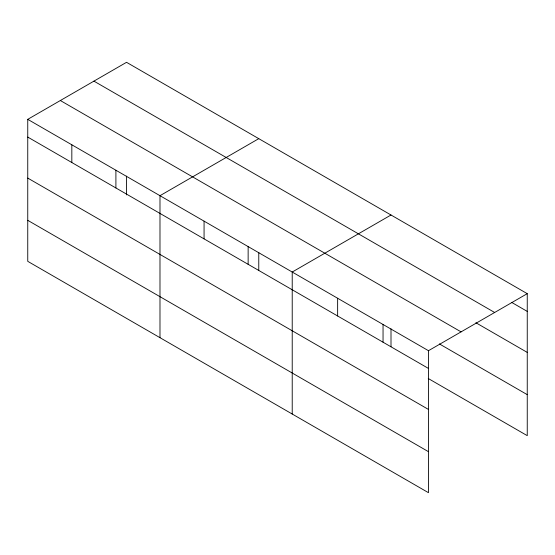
<?xml version="1.0" encoding="UTF-8"?>
<svg xmlns="http://www.w3.org/2000/svg" width="555" height="555" viewBox="0 0 555 555"><rect width="100%" height="100%" fill="white"/><g stroke="black" fill="none" stroke-linecap="round" stroke-linejoin="round"><path stroke-width="0.83" d="M27.75 119.346L428.467 350.698L428.467 492.687L27.75 261.336L27.75 119.346L126.533 62.313L527.25 293.664L527.25 435.654L428.231 378.489M258.769 138.66L159.986 195.693L159.986 337.683M391.004 215L292.221 272.033L292.221 414.03M428.467 350.698L527.25 293.664M511.613 302.371L527.25 311.397M93.934 81.134L494.651 312.486M475.878 322.739L527.25 352.397M60.349 100.524L461.066 331.876M439.4 343.927L527.25 394.647M27.75 137.078L428.467 368.43M27.75 178.086L428.467 409.437M27.75 220.335L428.467 451.68M391.004 328.803L391.004 346.743M383.047 324.474L383.047 342.206M337.634 298.257L337.634 315.989M258.769 252.456L258.769 270.396M248.141 246.587L248.141 264.319M204.067 221.14L204.067 238.872M126.533 176.115L126.533 194.909M115.905 170.239L115.905 187.972M71.831 144.793L71.831 162.525"/></g></svg>
